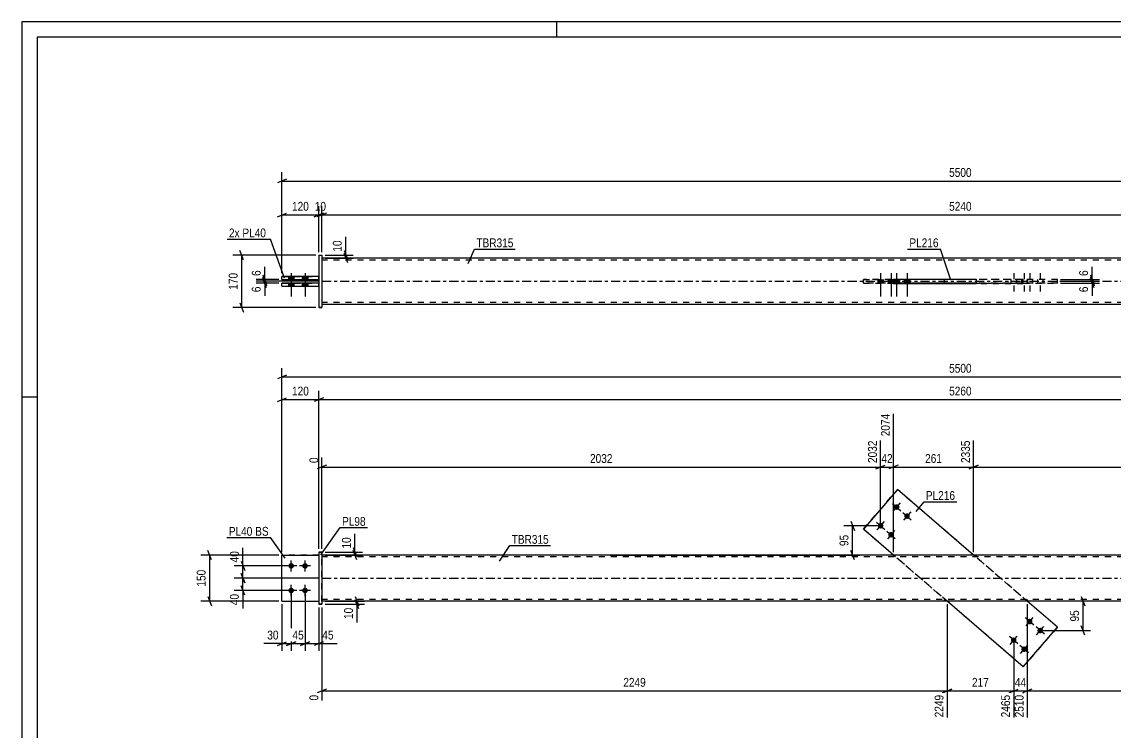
# Model space of a CAD drawing. Header units: millimetres. Extents: x 0 to 594, y 0 to 420.
# Drawn here: x 0 to 355.6, y 189.1 to 420 of the extents above; entities that cross this region are included whole.
import ezdxf

# ---------------------------------------------------------------- set-up
doc = ezdxf.new("R2010")
doc.units = ezdxf.units.MM
doc.linetypes.add('DXK_LINE_DOT2', pattern=[3.9198, 1.9599, -1.9599])
doc.linetypes.add('DXK_LINE_DOT3', pattern=[5.9187, 2.979, -0.9799, 0.9799, -0.9799])
doc.styles.add('Arial Narrow', font='ARIALN.TTF', dxfattribs={"height": 0.2})

# ---------------------------------------------------------------- blocks, each defined once
blk = doc.blocks.new('Unknown-580610116-1130')
at = {"color": 5, "linetype": 'Continuous'}
for p, q in [((594, 420), (0, 420)), ((0, 420), (0, 0)), ((174, 415), (174, 420)), ((589, 415), (5, 415)), ((5, 415), (5, 5)), ((5, 298), (0, 298))]:
    blk.add_line(p, q, dxfattribs=at)
blk = doc.blocks.new('Part-580610116-1679 - 1673')
at = {"color": 7, "linetype": 'DXK_LINE_DOT2'}
for p, q in [((84.6, 231.61), (84.6, 246.61)), ((84.6, 246.61), (96.6, 246.61)), ((96.6, 246.61), (84.6, 246.61)), ((96.6, 246.61), (96.6, 231.61)), ((84.6, 231.61), (84.6, 231.61)), ((84.6, 231.61), (96.6, 231.61)), ((84.6, 231.61), (96.6, 231.61)), ((96.6, 231.61), (96.6, 231.61))]:
    blk.add_line(p, q, dxfattribs=at)
blk = doc.blocks.new('Part-580610116-1700 - 1673')
at = {"color": 2, "linetype": 'Continuous'}
for p, q in [((185.6, 246.61), (97.6, 246.61)), ((424.8, 246.61), (185.7, 246.61)), ((185.6, 231.61), (97.6, 231.61)), ((424.8, 231.61), (185.7, 231.61))]:
    blk.add_line(p, q, dxfattribs=at)
at = {"color": 7, "linetype": 'DXK_LINE_DOT2'}
for p, q in [((97.6, 231.61), (97.6, 246.61)), ((185.6, 246.01), (97.6, 246.01)), ((424.8, 246.01), (185.7, 246.01)), ((283.39, 246.61), (283.39, 246.01)), ((310.36, 246.61), (310.36, 246.01)), ((185.6, 232.21), (97.6, 232.21)), ((424.8, 232.21), (185.7, 232.21)), ((300.14, 231.61), (300.14, 232.21)), ((327.11, 231.61), (327.11, 232.21))]:
    blk.add_line(p, q, dxfattribs=at)
at = {"color": 7, "linetype": 'DXK_LINE_DOT3'}
for p, q in [((97.6, 239.11), (185.6, 239.11)), ((185.7, 239.11), (424.8, 239.11))]:
    blk.add_line(p, q, dxfattribs=at)
blk = doc.blocks.new('Part-580610116-1684 - 1673')
at = {"color": 2, "linetype": 'Continuous'}
for p, q in [((84.6, 231.61), (84.6, 246.61)), ((84.6, 246.61), (96.6, 246.61)), ((84.6, 231.61), (84.6, 231.61)), ((84.6, 231.61), (96.6, 231.61))]:
    blk.add_line(p, q, dxfattribs=at)
at = {"color": 7, "linetype": 'DXK_LINE_DOT2'}
for p, q in [((96.6, 246.61), (84.6, 246.61)), ((96.6, 246.61), (96.6, 231.61)), ((84.6, 231.61), (84.6, 231.61)), ((84.6, 231.61), (96.6, 231.61)), ((96.6, 231.61), (96.6, 231.61))]:
    blk.add_line(p, q, dxfattribs=at)
blk = doc.blocks.new('Bolt-580610116-1706 - 1673')
at = {"linetype": 'Continuous'}
for points in [[(285.09, 262.91), (285.22, 262.77), (285.32, 262.61), (285.38, 262.43), (285.4, 262.24), (285.39, 262.06), (285.33, 261.88), (285.24, 261.71), (285.12, 261.57), (284.97, 261.46), (284.8, 261.37), (284.62, 261.33), (284.43, 261.33), (284.24, 261.36), (284.07, 261.43), (283.92, 261.54), (283.79, 261.68), (283.69, 261.84), (283.63, 262.02), (283.6, 262.2), (283.62, 262.39), (283.67, 262.57), (283.76, 262.74), (283.88, 262.88), (284.03, 262.99), (284.2, 263.07), (284.39, 263.12), (284.58, 263.12), (284.76, 263.09), (284.93, 263.01)], [(288.5, 259.97), (288.63, 259.84), (288.73, 259.68), (288.79, 259.5), (288.81, 259.31), (288.8, 259.12), (288.75, 258.94), (288.65, 258.78), (288.53, 258.64), (288.38, 258.52), (288.21, 258.44), (288.03, 258.4), (287.84, 258.39), (287.66, 258.43), (287.48, 258.5), (287.33, 258.61), (287.2, 258.75), (287.1, 258.91), (287.04, 259.08), (287.02, 259.27), (287.03, 259.46), (287.08, 259.64), (287.17, 259.8), (287.3, 259.95), (287.45, 260.06), (287.62, 260.14), (287.8, 260.18), (287.99, 260.19), (288.17, 260.15), (288.35, 260.08)], [(279.87, 256.84), (280, 256.7), (280.1, 256.54), (280.16, 256.36), (280.19, 256.18), (280.17, 255.99), (280.12, 255.81), (280.03, 255.65), (279.9, 255.5), (279.76, 255.39), (279.59, 255.31), (279.4, 255.26), (279.21, 255.26), (279.03, 255.3), (278.86, 255.37), (278.7, 255.47), (278.57, 255.61), (278.47, 255.77), (278.41, 255.95), (278.39, 256.14), (278.4, 256.32), (278.46, 256.5), (278.55, 256.67), (278.67, 256.81), (278.82, 256.93), (278.99, 257.01), (279.17, 257.05), (279.36, 257.05), (279.55, 257.02), (279.72, 256.95)], [(283.29, 253.91), (283.42, 253.77), (283.51, 253.61), (283.58, 253.43), (283.6, 253.24), (283.58, 253.06), (283.53, 252.88), (283.44, 252.71), (283.32, 252.57), (283.17, 252.46), (283, 252.37), (282.81, 252.33), (282.63, 252.33), (282.44, 252.36), (282.27, 252.43), (282.11, 252.54), (281.98, 252.68), (281.89, 252.84), (281.82, 253.02), (281.8, 253.2), (281.82, 253.39), (281.87, 253.57), (281.96, 253.74), (282.08, 253.88), (282.23, 253.99), (282.4, 254.07), (282.59, 254.12), (282.77, 254.12), (282.96, 254.09), (283.13, 254.01)]]:
    blk.add_hatch(color=1, dxfattribs=at).paths.add_polyline_path(points)
at = {"color": 1, "linetype": 'Continuous'}
for p, q in [((283.14, 263.4), (285.87, 261.05)), ((285.68, 263.59), (283.33, 260.86)), ((286.55, 260.46), (289.28, 258.12)), ((289.09, 260.66), (286.74, 257.93)), ((277.92, 257.33), (280.65, 254.98)), ((280.46, 257.52), (278.11, 254.79)), ((281.33, 254.4), (284.06, 252.05)), ((283.87, 254.59), (281.53, 251.86))]:
    blk.add_line(p, q, dxfattribs=at)
blk = doc.blocks.new('Bolt-580610116-1707 - 1673')
at = {"linetype": 'Continuous'}
for points in [[(327.21, 224.32), (327.09, 224.46), (326.99, 224.62), (326.93, 224.8), (326.9, 224.98), (326.92, 225.17), (326.97, 225.35), (327.06, 225.52), (327.18, 225.66), (327.33, 225.77), (327.5, 225.85), (327.69, 225.9), (327.87, 225.9), (328.06, 225.87), (328.23, 225.79), (328.39, 225.69), (328.52, 225.55), (328.61, 225.39), (328.68, 225.21), (328.7, 225.02), (328.69, 224.84), (328.63, 224.66), (328.54, 224.49), (328.42, 224.35), (328.27, 224.24), (328.1, 224.15), (327.92, 224.11), (327.73, 224.11), (327.54, 224.14), (327.37, 224.21)], [(330.63, 221.39), (330.5, 221.52), (330.4, 221.69), (330.34, 221.86), (330.31, 222.05), (330.33, 222.24), (330.38, 222.42), (330.47, 222.58), (330.6, 222.73), (330.75, 222.84), (330.92, 222.92), (331.1, 222.96), (331.29, 222.97), (331.47, 222.93), (331.65, 222.86), (331.8, 222.75), (331.93, 222.62), (332.03, 222.46), (332.09, 222.28), (332.11, 222.09), (332.1, 221.9), (332.04, 221.72), (331.95, 221.56), (331.83, 221.42), (331.68, 221.3), (331.51, 221.22), (331.33, 221.18), (331.14, 221.17), (330.96, 221.21), (330.78, 221.28)], [(322, 218.25), (321.87, 218.39), (321.77, 218.55), (321.71, 218.73), (321.69, 218.92), (321.7, 219.1), (321.76, 219.28), (321.85, 219.45), (321.97, 219.59), (322.12, 219.71), (322.29, 219.79), (322.47, 219.83), (322.66, 219.83), (322.84, 219.8), (323.02, 219.73), (323.17, 219.62), (323.3, 219.48), (323.4, 219.32), (323.46, 219.14), (323.49, 218.96), (323.47, 218.77), (323.42, 218.59), (323.33, 218.43), (323.2, 218.28), (323.05, 218.17), (322.88, 218.09), (322.7, 218.04), (322.51, 218.04), (322.33, 218.08), (322.15, 218.15)], [(325.41, 215.32), (325.28, 215.46), (325.19, 215.62), (325.12, 215.8), (325.1, 215.98), (325.11, 216.17), (325.17, 216.35), (325.26, 216.52), (325.38, 216.66), (325.53, 216.77), (325.7, 216.85), (325.88, 216.9), (326.07, 216.9), (326.26, 216.87), (326.43, 216.79), (326.59, 216.69), (326.71, 216.55), (326.81, 216.39), (326.87, 216.21), (326.9, 216.02), (326.88, 215.84), (326.83, 215.66), (326.74, 215.49), (326.62, 215.35), (326.47, 215.24), (326.3, 215.15), (326.11, 215.11), (325.93, 215.11), (325.74, 215.14), (325.57, 215.21)]]:
    blk.add_hatch(color=1, dxfattribs=at).paths.add_polyline_path(points)
at = {"color": 1, "linetype": 'Continuous'}
for p, q in [((329.17, 223.83), (326.44, 226.18)), ((326.63, 223.64), (328.97, 226.37)), ((332.58, 220.9), (329.85, 223.24)), ((330.04, 220.71), (332.39, 223.44)), ((323.95, 217.76), (321.22, 220.11)), ((321.41, 217.57), (323.76, 220.3)), ((327.36, 214.83), (324.63, 217.18)), ((324.83, 214.64), (327.17, 217.37))]:
    blk.add_line(p, q, dxfattribs=at)
blk = doc.blocks.new('Bolt-580610116-1709 - 1673')
at = {"linetype": 'Continuous'}
for points in [[(87.6, 242.21), (87.41, 242.23), (87.23, 242.29), (87.07, 242.39), (86.93, 242.51), (86.82, 242.66), (86.74, 242.84), (86.7, 243.02), (86.7, 243.21), (86.74, 243.39), (86.82, 243.56), (86.93, 243.72), (87.07, 243.84), (87.23, 243.94), (87.41, 243.99), (87.6, 244.01), (87.79, 243.99), (87.97, 243.94), (88.13, 243.84), (88.27, 243.72), (88.38, 243.56), (88.46, 243.39), (88.49, 243.21), (88.49, 243.02), (88.46, 242.84), (88.38, 242.66), (88.27, 242.51), (88.13, 242.39), (87.97, 242.29), (87.79, 242.23)], [(92.1, 242.21), (91.91, 242.23), (91.73, 242.29), (91.57, 242.39), (91.43, 242.51), (91.32, 242.66), (91.24, 242.84), (91.2, 243.02), (91.2, 243.21), (91.24, 243.39), (91.32, 243.56), (91.43, 243.72), (91.57, 243.84), (91.73, 243.94), (91.91, 243.99), (92.1, 244.01), (92.29, 243.99), (92.47, 243.94), (92.63, 243.84), (92.77, 243.72), (92.88, 243.56), (92.96, 243.39), (92.99, 243.21), (92.99, 243.02), (92.96, 242.84), (92.88, 242.66), (92.77, 242.51), (92.63, 242.39), (92.47, 242.29), (92.29, 242.23)], [(87.6, 234.21), (87.41, 234.23), (87.23, 234.29), (87.07, 234.39), (86.93, 234.51), (86.82, 234.66), (86.74, 234.84), (86.7, 235.02), (86.7, 235.21), (86.74, 235.39), (86.82, 235.56), (86.93, 235.72), (87.07, 235.84), (87.23, 235.94), (87.41, 235.99), (87.6, 236.01), (87.79, 235.99), (87.97, 235.94), (88.13, 235.84), (88.27, 235.72), (88.38, 235.56), (88.46, 235.39), (88.49, 235.21), (88.49, 235.02), (88.46, 234.84), (88.38, 234.66), (88.27, 234.51), (88.13, 234.39), (87.97, 234.29), (87.79, 234.23)], [(92.1, 234.21), (91.91, 234.23), (91.73, 234.29), (91.57, 234.39), (91.43, 234.51), (91.32, 234.66), (91.24, 234.84), (91.2, 235.02), (91.2, 235.21), (91.24, 235.39), (91.32, 235.56), (91.43, 235.72), (91.57, 235.84), (91.73, 235.94), (91.91, 235.99), (92.1, 236.01), (92.29, 235.99), (92.47, 235.94), (92.63, 235.84), (92.77, 235.72), (92.88, 235.56), (92.96, 235.39), (92.99, 235.21), (92.99, 235.02), (92.96, 234.84), (92.88, 234.66), (92.77, 234.51), (92.63, 234.39), (92.47, 234.29), (92.29, 234.23)]]:
    blk.add_hatch(color=1, dxfattribs=at).paths.add_polyline_path(points)
at = {"color": 1, "linetype": 'Continuous'}
for p, q in [((89.4, 243.11), (85.8, 243.11)), ((87.6, 241.31), (87.6, 244.91)), ((93.9, 243.11), (90.3, 243.11)), ((92.1, 241.31), (92.1, 244.91)), ((89.4, 235.11), (85.8, 235.11)), ((87.6, 233.31), (87.6, 236.91)), ((93.9, 235.11), (90.3, 235.11)), ((92.1, 233.31), (92.1, 236.91))]:
    blk.add_line(p, q, dxfattribs=at)
blk = doc.blocks.new('Part-580610116-1715 - 1673')
at = {"color": 2, "linetype": 'Continuous'}
for p, q in [((284.78, 267.92), (273.7, 255.03)), ((284.78, 267.92), (284.78, 267.92)), ((309.56, 246.61), (284.78, 267.92)), ((283.49, 246.61), (273.7, 255.03)), ((273.7, 255.03), (273.7, 255.03)), ((325.72, 210.31), (300.94, 231.61)), ((336.8, 223.2), (327.01, 231.61)), ((325.72, 210.31), (336.8, 223.2)), ((336.8, 223.2), (336.8, 223.2)), ((325.72, 210.31), (325.72, 210.31))]:
    blk.add_line(p, q, dxfattribs=at)
at = {"color": 7, "linetype": 'DXK_LINE_DOT2'}
for p, q in [((273.7, 255.03), (284.78, 267.92)), ((336.8, 223.2), (284.78, 267.92)), ((325.72, 210.31), (273.7, 255.03)), ((300.94, 231.61), (283.49, 246.61)), ((327.01, 231.61), (309.56, 246.61)), ((336.8, 223.2), (325.72, 210.31))]:
    blk.add_line(p, q, dxfattribs=at)
blk = doc.blocks.new('Part-580610116-1720 - 1673')
at = {"color": 2, "linetype": 'Continuous'}
for p, q in [((97.6, 247.61), (96.6, 247.61)), ((96.6, 247.61), (96.6, 230.61)), ((97.6, 247.61), (97.6, 247.61)), ((97.6, 247.61), (97.6, 230.61)), ((96.6, 230.61), (97.6, 230.61))]:
    blk.add_line(p, q, dxfattribs=at)
at = {"color": 7, "linetype": 'DXK_LINE_DOT2'}
for p, q in [((96.6, 247.61), (97.6, 247.61)), ((97.6, 230.61), (96.6, 230.61))]:
    blk.add_line(p, q, dxfattribs=at)
blk = doc.blocks.new('Part-580610116-1418 - 1367')
at = {"color": 2, "linetype": 'Continuous'}
for p, q in [((84.6, 334.05), (84.6, 335.05)), ((96.6, 335.05), (84.6, 335.05)), ((84.6, 334.05), (84.6, 334.05)), ((84.6, 334.05), (96.6, 334.05))]:
    blk.add_line(p, q, dxfattribs=at)
at = {"color": 7, "linetype": 'DXK_LINE_DOT2'}
for p, q in [((84.6, 335.05), (96.6, 335.05)), ((96.6, 334.05), (96.6, 335.05)), ((84.6, 334.05), (96.6, 334.05))]:
    blk.add_line(p, q, dxfattribs=at)
blk = doc.blocks.new('Bolt-580610116-1370 - 1367')
at = {"linetype": 'Continuous'}
for points in [[(86.7, 336.25), (88.5, 336.25), (88.5, 337.25), (86.7, 337.25)], [(86.7, 336.25), (88.5, 336.25), (88.5, 337.25), (86.7, 337.25)], [(86.7, 334.05), (88.5, 334.05), (88.5, 335.05), (86.7, 335.05)], [(86.7, 334.05), (88.5, 334.05), (88.5, 335.05), (86.7, 335.05)], [(91.2, 336.25), (93, 336.25), (93, 337.25), (91.2, 337.25)], [(91.2, 336.25), (93, 336.25), (93, 337.25), (91.2, 337.25)], [(91.2, 334.05), (93, 334.05), (93, 335.05), (91.2, 335.05)], [(91.2, 334.05), (93, 334.05), (93, 335.05), (91.2, 335.05)]]:
    blk.add_hatch(color=1, dxfattribs=at).paths.add_polyline_path(points)
at = {"color": 1, "linetype": 'Continuous'}
for p, q in [((87.6, 338.25), (87.6, 330.75)), ((87.6, 338.25), (87.6, 330.75)), ((92.1, 338.25), (92.1, 330.75)), ((92.1, 338.25), (92.1, 330.75)), ((86.7, 337.25), (86.7, 336.25)), ((86.7, 337.25), (86.7, 336.25)), ((86.7, 335.05), (86.7, 334.05)), ((86.7, 335.05), (86.7, 334.05)), ((88.5, 337.25), (88.5, 336.25)), ((88.5, 337.25), (88.5, 336.25)), ((88.5, 335.05), (88.5, 334.05)), ((88.5, 335.05), (88.5, 334.05)), ((91.2, 337.25), (91.2, 336.25)), ((91.2, 337.25), (91.2, 336.25)), ((91.2, 335.05), (91.2, 334.05)), ((91.2, 335.05), (91.2, 334.05)), ((93, 337.25), (93, 336.25)), ((93, 337.25), (93, 336.25)), ((93, 335.05), (93, 334.05)), ((93, 335.05), (93, 334.05))]:
    blk.add_line(p, q, dxfattribs=at)
blk = doc.blocks.new('Bolt-580610116-1435 - 1367')
at = {"color": 1, "linetype": 'DXK_LINE_DOT2'}
for p, q in [((322.59, 338.25), (322.59, 330.75)), ((326, 338.25), (326, 330.75)), ((327.8, 338.25), (327.8, 330.75)), ((331.21, 338.25), (331.21, 330.75)), ((321.69, 336.25), (321.69, 335.05)), ((323.49, 336.25), (323.49, 335.05)), ((325.1, 336.25), (325.1, 335.05)), ((326.9, 336.25), (326.9, 335.05)), ((326.9, 336.25), (326.9, 335.05)), ((328.7, 336.25), (328.7, 335.05)), ((330.31, 336.25), (330.31, 335.05)), ((332.11, 336.25), (332.11, 335.05))]:
    blk.add_line(p, q, dxfattribs=at)
blk = doc.blocks.new('Part-580610116-1456 - 1367')
at = {"color": 2, "linetype": 'Continuous'}
for p, q in [((185.6, 343.15), (97.6, 343.15)), ((424.8, 343.15), (185.7, 343.15)), ((283.39, 336.25), (283.39, 336.35)), ((283.39, 336.35), (283.39, 336.35)), ((283.39, 336.35), (310.36, 336.35)), ((283.39, 335.05), (283.39, 334.95)), ((283.39, 334.95), (310.36, 334.95)), ((300.14, 336.35), (300.14, 336.25)), ((300.14, 334.95), (300.14, 335.05)), ((310.36, 336.35), (310.36, 334.95)), ((185.6, 328.15), (97.6, 328.15)), ((424.8, 328.15), (185.7, 328.15))]:
    blk.add_line(p, q, dxfattribs=at)
at = {"color": 7, "linetype": 'DXK_LINE_DOT2'}
for p, q in [((97.6, 343.15), (97.6, 328.15)), ((185.6, 342.55), (97.6, 342.55)), ((424.8, 342.55), (185.7, 342.55)), ((283.39, 335.05), (283.39, 336.35)), ((283.39, 336.35), (310.36, 336.35)), ((283.39, 334.95), (310.36, 334.95)), ((300.14, 336.35), (327.11, 336.35)), ((300.14, 336.35), (300.14, 336.35)), ((300.14, 336.35), (327.11, 336.35)), ((300.14, 336.25), (300.14, 336.35)), ((300.14, 335.05), (300.14, 336.25)), ((300.14, 334.95), (300.14, 334.95)), ((300.14, 334.95), (300.14, 334.95)), ((327.11, 334.95), (300.14, 334.95)), ((300.14, 334.95), (327.11, 334.95)), ((327.11, 336.35), (327.11, 334.95)), ((185.6, 328.75), (97.6, 328.75)), ((424.8, 328.75), (185.7, 328.75))]:
    blk.add_line(p, q, dxfattribs=at)
at = {"color": 7, "linetype": 'DXK_LINE_DOT3'}
for p, q in [((97.6, 335.65), (185.6, 335.65)), ((185.7, 335.65), (424.8, 335.65))]:
    blk.add_line(p, q, dxfattribs=at)
blk = doc.blocks.new('Part-580610116-1413 - 1367')
at = {"color": 2, "linetype": 'Continuous'}
for p, q in [((84.6, 336.25), (84.6, 337.25)), ((96.6, 337.25), (84.6, 337.25)), ((84.6, 336.25), (84.6, 336.25)), ((84.6, 336.25), (96.6, 336.25))]:
    blk.add_line(p, q, dxfattribs=at)
at = {"color": 7, "linetype": 'DXK_LINE_DOT2'}
for p, q in [((84.6, 337.25), (96.6, 337.25)), ((84.6, 336.25), (96.6, 336.25)), ((96.6, 336.25), (96.6, 337.25))]:
    blk.add_line(p, q, dxfattribs=at)
blk = doc.blocks.new('Part-580610116-1397 - 1367')
at = {"color": 2, "linetype": 'Continuous'}
for p, q in [((273.7, 335.05), (273.7, 336.25)), ((284.78, 335.05), (284.78, 336.25)), ((310.36, 336.25), (284.78, 336.25)), ((310.36, 335.05), (284.78, 335.05))]:
    blk.add_line(p, q, dxfattribs=at)
at = {"color": 7, "linetype": 'DXK_LINE_DOT2'}
for p, q in [((325.72, 336.25), (273.7, 336.25)), ((273.7, 336.25), (284.78, 336.25)), ((273.7, 335.05), (325.72, 335.05)), ((284.78, 335.05), (273.7, 335.05)), ((336.8, 336.25), (310.36, 336.25)), ((336.8, 335.05), (310.36, 335.05)), ((325.72, 335.05), (325.72, 336.25)), ((336.8, 336.25), (325.72, 336.25)), ((325.72, 335.05), (336.8, 335.05)), ((336.8, 335.05), (336.8, 336.25))]:
    blk.add_line(p, q, dxfattribs=at)
blk = doc.blocks.new('Part-580610116-1398 - 1367')
at = {"color": 2, "linetype": 'Continuous'}
for p, q in [((96.6, 344.15), (97.6, 344.15)), ((96.6, 344.15), (96.6, 327.15)), ((97.6, 344.15), (97.6, 344.15)), ((97.6, 344.15), (97.6, 327.15)), ((97.6, 327.15), (96.6, 327.15)), ((96.6, 327.15), (96.6, 327.15))]:
    blk.add_line(p, q, dxfattribs=at)
at = {"color": 7, "linetype": 'DXK_LINE_DOT2'}
for p, q in [((96.6, 344.15), (97.6, 344.15)), ((96.6, 327.15), (97.6, 327.15)), ((96.6, 327.15), (96.6, 327.15))]:
    blk.add_line(p, q, dxfattribs=at)
blk = doc.blocks.new('Bolt-580610116-1436 - 1367')
at = {"linetype": 'Continuous'}
for points in [[(280.19, 336.25), (278.39, 336.25), (278.39, 335.05), (280.19, 335.05)], [(283.6, 336.25), (281.8, 336.25), (281.8, 335.05), (283.6, 335.05)], [(285.4, 336.25), (283.6, 336.25), (283.6, 335.05), (285.4, 335.05)], [(288.81, 336.25), (287.01, 336.25), (287.01, 335.05), (288.81, 335.05)]]:
    blk.add_hatch(color=1, dxfattribs=at).paths.add_polyline_path(points)
at = {"color": 1, "linetype": 'Continuous'}
for p, q in [((279.29, 338.25), (279.29, 330.75)), ((282.7, 338.25), (282.7, 330.75)), ((284.5, 338.25), (284.5, 330.75)), ((287.91, 338.25), (287.91, 330.75)), ((278.39, 336.25), (278.39, 335.05)), ((280.19, 336.25), (280.19, 335.05)), ((281.8, 336.25), (281.8, 335.05)), ((283.6, 336.25), (283.6, 335.05)), ((283.6, 336.25), (283.6, 335.05)), ((285.4, 336.25), (285.4, 335.05)), ((287.01, 336.25), (287.01, 335.05)), ((288.81, 336.25), (288.81, 335.05))]:
    blk.add_line(p, q, dxfattribs=at)
blk = doc.blocks.new('StraightDimension-580610116-1850 - 1673')
at = {"color": 7, "linetype": 'Continuous'}
for p, q in [((327.01, 230.61), (327.01, 193.85)), ((322.59, 217.94), (322.59, 193.85)), ((321.09, 201.86), (324.09, 203.06)), ((328.51, 203.06), (325.51, 201.86)), ((322.59, 202.46), (327.01, 202.46))]:
    blk.add_line(p, q, dxfattribs=at)
at = {"color": 0}
blk.add_wipeout([(327.23, 203.21), (327.23, 207.41), (322.37, 207.41), (322.37, 203.21)], dxfattribs=at)
at = {"color": 3, "style": 'Arial Narrow'}
blk.add_text('44', height=2.863, dxfattribs=at).set_placement((322.97, 203.81))
at = {"color": 0, "linetype": 'Continuous'}
blk.add_wipeout([(326.41, 201.76), (322.21, 201.76), (322.21, 193.25), (326.41, 193.25)], dxfattribs=at)
at = {"color": 3, "linetype": 'Continuous', "style": 'Arial Narrow'}
blk.add_text('2510', height=2.863, rotation=90.0002, dxfattribs=at).set_placement((325.81, 193.85))
blk = doc.blocks.new('StraightDimension-580610116-1792 - 1673')
at = {"color": 7, "linetype": 'Continuous'}
for p, q in [((283.49, 247.61), (283.49, 292.56)), ((279.29, 257.16), (279.29, 283.86)), ((277.79, 274.65), (280.79, 275.85)), ((279.29, 275.25), (283.49, 275.25)), ((284.99, 275.85), (281.99, 274.65))]:
    blk.add_line(p, q, dxfattribs=at)
at = {"color": 0, "linetype": 'Continuous'}
blk.add_wipeout([(282.89, 293.16), (278.69, 293.16), (278.69, 284.65), (282.89, 284.65)], dxfattribs=at)
at = {"color": 0}
blk.add_wipeout([(283.81, 276), (283.81, 280.2), (278.96, 280.2), (278.96, 276)], dxfattribs=at)
at = {"color": 3, "linetype": 'Continuous', "style": 'Arial Narrow'}
blk.add_text('2074', height=2.863, rotation=90.0002, dxfattribs=at).set_placement((282.29, 285.25))
at = {"color": 3, "style": 'Arial Narrow'}
blk.add_text('42', height=2.863, dxfattribs=at).set_placement((279.56, 276.6))
blk = doc.blocks.new('StraightDimension-580610116-1891 - 1673')
at = {"color": 7, "linetype": 'Continuous'}
for p, q in [((98.6, 231.61), (111.4, 231.61)), ((108.4, 233.11), (109.6, 230.11)), ((109.6, 229.11), (108.4, 232.11)), ((109, 230.61), (109, 231.61)), ((98.6, 230.61), (111.4, 230.61))]:
    blk.add_line(p, q, dxfattribs=at)
at = {"color": 0}
blk.add_wipeout([(108.25, 230.09), (104.05, 230.09), (104.05, 225.23), (108.25, 225.23)], dxfattribs=at)
at = {"color": 7, "linetype": 'Continuous'}
blk.add_line((109, 230.61), (109, 224.71), dxfattribs=at)
blk.add_line((109, 230.61), (109, 224.71), dxfattribs=at)
at = {"color": 3, "style": 'Arial Narrow'}
blk.add_text('10', height=2.863, rotation=90.0002, dxfattribs=at).set_placement((107.65, 225.83))
blk = doc.blocks.new('StraightDimension-580610116-1827 - 1673')
at = {"color": 7, "linetype": 'Continuous'}
for p, q in [((87.6, 234.11), (87.6, 215.44)), ((84.6, 230.61), (84.6, 215.44)), ((83.1, 217.24), (86.1, 218.44)), ((84.6, 217.84), (87.6, 217.84)), ((89.1, 218.44), (86.1, 217.24))]:
    blk.add_line(p, q, dxfattribs=at)
at = {"color": 0}
blk.add_wipeout([(84.07, 218.59), (84.07, 222.79), (79.22, 222.79), (79.22, 218.59)], dxfattribs=at)
at = {"color": 7, "linetype": 'Continuous'}
blk.add_line((84.6, 217.84), (78.69, 217.84), dxfattribs=at)
blk.add_line((84.6, 217.84), (78.69, 217.84), dxfattribs=at)
at = {"color": 3, "style": 'Arial Narrow'}
blk.add_text('30', height=2.863, dxfattribs=at).set_placement((79.82, 219.19))
blk = doc.blocks.new('StraightDimension-580610116-1806 - 1673')
at = {"color": 7, "linetype": 'Continuous'}
for p, q in [((279.29, 257.16), (279.29, 283.86)), ((97.6, 248.61), (97.6, 278.38)), ((99.1, 275.85), (96.1, 274.65)), ((97.6, 275.25), (279.29, 275.25)), ((277.79, 274.65), (280.79, 275.85))]:
    blk.add_line(p, q, dxfattribs=at)
at = {"color": 0, "linetype": 'Continuous'}
for points in [[(278.69, 284.46), (274.49, 284.46), (274.49, 275.95), (278.69, 275.95)], [(97, 278.98), (92.8, 278.98), (92.8, 275.95), (97, 275.95)]]:
    blk.add_wipeout(points, dxfattribs=at)
at = {"color": 0}
blk.add_wipeout([(192.7, 276), (192.7, 280.2), (184.19, 280.2), (184.19, 276)], dxfattribs=at)
at = {"color": 3, "linetype": 'Continuous', "style": 'Arial Narrow'}
for s, height, p in [('2032', 2.863, (278.09, 276.55)), ('0', 2.86, (96.4, 276.55))]:
    blk.add_text(s, height=height, rotation=90.0002, dxfattribs=at).set_placement(p)
at = {"color": 3, "style": 'Arial Narrow'}
blk.add_text('2032', height=2.863, dxfattribs=at).set_placement((184.79, 276.6))
blk = doc.blocks.new('StraightDimension-580610116-1760 - 1673')
at = {"color": 7, "linetype": 'Continuous'}
for p, q in [((309.56, 247.61), (309.56, 283.86)), ((512.9, 248.61), (512.9, 283.86)), ((311.06, 275.85), (308.06, 274.65)), ((309.56, 275.25), (512.9, 275.25)), ((511.4, 274.65), (514.4, 275.85))]:
    blk.add_line(p, q, dxfattribs=at)
at = {"color": 0, "linetype": 'Continuous'}
blk.add_wipeout([(512.3, 284.46), (508.1, 284.46), (508.1, 275.95), (512.3, 275.95)], dxfattribs=at)
at = {"color": 0}
blk.add_wipeout([(415.49, 276), (415.49, 280.2), (406.98, 280.2), (406.98, 276)], dxfattribs=at)
at = {"color": 3, "linetype": 'Continuous', "style": 'Arial Narrow'}
blk.add_text('5240', height=2.863, rotation=90.0002, dxfattribs=at).set_placement((511.7, 276.55))
at = {"color": 3, "style": 'Arial Narrow'}
blk.add_text('2905', height=2.863, dxfattribs=at).set_placement((407.58, 276.6))
blk = doc.blocks.new('StraightDimension-580610116-2057 - 1673')
at = {"color": 7, "linetype": 'Continuous'}
for p, q in [((84.6, 247.61), (84.6, 300.03)), ((96.6, 248.61), (96.6, 300.03)), ((83.1, 296.58), (86.1, 297.78)), ((84.6, 297.18), (96.6, 297.18)), ((98.1, 297.78), (95.1, 296.58))]:
    blk.add_line(p, q, dxfattribs=at)
at = {"color": 0}
blk.add_wipeout([(93.94, 297.93), (93.94, 302.13), (87.26, 302.13), (87.26, 297.93)], dxfattribs=at)
at = {"color": 3, "style": 'Arial Narrow'}
blk.add_text('120', height=2.863, dxfattribs=at).set_placement((87.86, 298.53))
blk = doc.blocks.new('StraightDimension-580610116-1900 - 1673')
at = {"color": 7, "linetype": 'Continuous'}
for p, q in [((107.75, 249.11), (108.95, 246.11)), ((98.6, 247.61), (110.75, 247.61)), ((98.6, 246.61), (110.75, 246.61)), ((108.95, 245.11), (107.75, 248.11)), ((108.35, 246.61), (108.35, 247.61))]:
    blk.add_line(p, q, dxfattribs=at)
at = {"color": 0}
blk.add_wipeout([(107.6, 253), (103.4, 253), (103.4, 248.14), (107.6, 248.14)], dxfattribs=at)
at = {"color": 7, "linetype": 'Continuous'}
blk.add_line((108.35, 247.61), (108.35, 253.52), dxfattribs=at)
blk.add_line((108.35, 247.61), (108.35, 253.52), dxfattribs=at)
at = {"color": 3, "style": 'Arial Narrow'}
blk.add_text('10', height=2.863, rotation=90.0002, dxfattribs=at).set_placement((107, 248.74))
blk = doc.blocks.new('StraightDimension-580610116-2050 - 1673')
at = {"color": 7, "linetype": 'Continuous'}
for p, q in [((96.6, 248.61), (96.6, 300.03)), ((98.1, 297.78), (95.1, 296.58)), ((96.6, 297.18), (513.9, 297.18))]:
    blk.add_line(p, q, dxfattribs=at)
at = {"color": 0}
blk.add_wipeout([(309.51, 297.93), (309.51, 302.13), (300.99, 302.13), (300.99, 297.93)], dxfattribs=at)
at = {"color": 3, "style": 'Arial Narrow'}
blk.add_text('5260', height=2.863, dxfattribs=at).set_placement((301.59, 298.53))
blk = doc.blocks.new('StraightDimension-580610116-1772 - 1673')
at = {"color": 7, "linetype": 'Continuous'}
for p, q in [((283.49, 247.61), (283.49, 292.56)), ((309.56, 247.61), (309.56, 283.86)), ((284.99, 275.85), (281.99, 274.65)), ((283.49, 275.25), (309.56, 275.25)), ((308.06, 274.65), (311.06, 275.85))]:
    blk.add_line(p, q, dxfattribs=at)
at = {"color": 0, "linetype": 'Continuous'}
blk.add_wipeout([(308.96, 284.46), (304.76, 284.46), (304.76, 275.95), (308.96, 275.95)], dxfattribs=at)
at = {"color": 0}
blk.add_wipeout([(299.87, 276), (299.87, 280.2), (293.18, 280.2), (293.18, 276)], dxfattribs=at)
at = {"color": 3, "linetype": 'Continuous', "style": 'Arial Narrow'}
blk.add_text('2335', height=2.863, rotation=90.0002, dxfattribs=at).set_placement((308.36, 276.55))
at = {"color": 3, "style": 'Arial Narrow'}
blk.add_text('261', height=2.863, dxfattribs=at).set_placement((293.78, 276.6))
blk = doc.blocks.new('StraightDimension-580610116-1909 - 1673')
at = {"color": 7, "linetype": 'Continuous'}
for p, q in [((86.6, 243.11), (69.05, 243.11)), ((71.3, 244.61), (72.5, 241.61)), ((71.9, 239.11), (71.9, 243.11)), ((96.6, 239.11), (69.05, 239.11)), ((72.5, 237.61), (71.3, 240.61))]:
    blk.add_line(p, q, dxfattribs=at)
at = {"color": 0}
blk.add_wipeout([(71.15, 248.5), (66.95, 248.5), (66.95, 243.64), (71.15, 243.64)], dxfattribs=at)
at = {"color": 7, "linetype": 'Continuous'}
blk.add_line((71.9, 243.11), (71.9, 249.02), dxfattribs=at)
blk.add_line((71.9, 243.11), (71.9, 249.02), dxfattribs=at)
at = {"color": 3, "style": 'Arial Narrow'}
blk.add_text('40', height=2.863, rotation=90.0002, dxfattribs=at).set_placement((70.55, 244.24))
blk = doc.blocks.new('StraightDimension-580610116-1820 - 1673')
at = {"color": 7, "linetype": 'Continuous'}
for p, q in [((87.6, 234.11), (87.6, 215.44)), ((92.1, 234.11), (92.1, 215.44)), ((86.1, 217.24), (89.1, 218.44)), ((87.6, 217.84), (92.1, 217.84)), ((93.6, 218.44), (90.6, 217.24))]:
    blk.add_line(p, q, dxfattribs=at)
at = {"color": 0}
blk.add_wipeout([(92.28, 218.59), (92.28, 222.79), (87.42, 222.79), (87.42, 218.59)], dxfattribs=at)
at = {"color": 3, "style": 'Arial Narrow'}
blk.add_text('45', height=2.863, dxfattribs=at).set_placement((88.02, 219.19))
blk = doc.blocks.new('StraightDimension-580610116-1735 - 1673')
at = {"color": 7, "linetype": 'Continuous'}
for p, q in [((278.29, 256.16), (267.33, 256.16)), ((269.58, 257.66), (270.78, 254.66)), ((270.18, 246.61), (270.18, 256.16)), ((191.38, 246.61), (272.58, 246.61)), ((270.78, 245.11), (269.58, 248.11))]:
    blk.add_line(p, q, dxfattribs=at)
at = {"color": 0}
blk.add_wipeout([(269.42, 253.81), (265.22, 253.81), (265.22, 248.96), (269.42, 248.96)], dxfattribs=at)
at = {"color": 3, "style": 'Arial Narrow'}
blk.add_text('95', height=2.863, rotation=90.0002, dxfattribs=at).set_placement((268.83, 249.56))
blk = doc.blocks.new('StraightDimension-580610116-1746 - 1673')
at = {"color": 7, "linetype": 'Continuous'}
for p, q in [((84.6, 247.61), (84.6, 307.42)), ((86.1, 305.17), (83.1, 303.97)), ((84.6, 304.57), (525.9, 304.57))]:
    blk.add_line(p, q, dxfattribs=at)
at = {"color": 0}
blk.add_wipeout([(309.51, 305.32), (309.51, 309.52), (300.99, 309.52), (300.99, 305.32)], dxfattribs=at)
at = {"color": 3, "style": 'Arial Narrow'}
blk.add_text('5500', height=2.863, dxfattribs=at).set_placement((301.59, 305.92))
blk = doc.blocks.new('StraightDimension-580610116-1813 - 1673')
at = {"color": 7, "linetype": 'Continuous'}
for p, q in [((92.1, 234.11), (92.1, 215.44)), ((96.6, 229.61), (96.6, 215.44)), ((90.6, 217.24), (93.6, 218.44)), ((92.1, 217.84), (96.6, 217.84)), ((98.1, 218.44), (95.1, 217.24))]:
    blk.add_line(p, q, dxfattribs=at)
at = {"color": 0}
blk.add_wipeout([(101.98, 218.59), (101.98, 222.79), (97.12, 222.79), (97.12, 218.59)], dxfattribs=at)
at = {"color": 7, "linetype": 'Continuous'}
blk.add_line((96.6, 217.84), (102.51, 217.84), dxfattribs=at)
blk.add_line((96.6, 217.84), (102.51, 217.84), dxfattribs=at)
at = {"color": 3, "style": 'Arial Narrow'}
blk.add_text('45', height=2.863, dxfattribs=at).set_placement((97.72, 219.19))
blk = doc.blocks.new('StraightDimension-580610116-1838 - 1673')
at = {"color": 7, "linetype": 'Continuous'}
for p, q in [((327.01, 230.61), (327.01, 193.85)), ((512.9, 229.61), (512.9, 193.85)), ((328.51, 203.06), (325.51, 201.86)), ((511.4, 201.86), (514.4, 203.06)), ((327.01, 202.46), (512.9, 202.46))]:
    blk.add_line(p, q, dxfattribs=at)
at = {"color": 0}
blk.add_wipeout([(424.21, 203.21), (424.21, 207.41), (415.7, 207.41), (415.7, 203.21)], dxfattribs=at)
at = {"color": 0, "linetype": 'Continuous'}
blk.add_wipeout([(512.3, 201.76), (508.1, 201.76), (508.1, 193.25), (512.3, 193.25)], dxfattribs=at)
at = {"color": 3, "style": 'Arial Narrow'}
blk.add_text('2730', height=2.863, dxfattribs=at).set_placement((416.3, 203.81))
at = {"color": 3, "linetype": 'Continuous', "style": 'Arial Narrow'}
blk.add_text('5240', height=2.863, rotation=90.0002, dxfattribs=at).set_placement((511.7, 193.85))
blk = doc.blocks.new('StraightDimension-580610116-1864 - 1673')
at = {"color": 7, "linetype": 'Continuous'}
for p, q in [((300.94, 230.61), (300.94, 193.85)), ((322.59, 217.94), (322.59, 193.85)), ((302.44, 203.06), (299.44, 201.86)), ((321.09, 201.86), (324.09, 203.06)), ((300.94, 202.46), (322.59, 202.46))]:
    blk.add_line(p, q, dxfattribs=at)
at = {"color": 0}
blk.add_wipeout([(315.1, 203.21), (315.1, 207.41), (308.42, 207.41), (308.42, 203.21)], dxfattribs=at)
at = {"color": 0, "linetype": 'Continuous'}
blk.add_wipeout([(321.99, 201.76), (317.79, 201.76), (317.79, 193.25), (321.99, 193.25)], dxfattribs=at)
at = {"color": 3, "style": 'Arial Narrow'}
blk.add_text('217', height=2.863, dxfattribs=at).set_placement((309.02, 203.81))
at = {"color": 3, "linetype": 'Continuous', "style": 'Arial Narrow'}
blk.add_text('2465', height=2.863, rotation=90.0002, dxfattribs=at).set_placement((321.39, 193.85))
blk = doc.blocks.new('StraightDimension-580610116-1878 - 1673')
at = {"color": 7, "linetype": 'Continuous'}
for p, q in [((97.6, 229.61), (97.6, 199.34)), ((300.94, 230.61), (300.94, 193.85)), ((99.1, 203.06), (96.1, 201.86)), ((299.44, 201.86), (302.44, 203.06)), ((97.6, 202.46), (300.94, 202.46))]:
    blk.add_line(p, q, dxfattribs=at)
at = {"color": 0}
blk.add_wipeout([(203.52, 203.21), (203.52, 207.41), (195.01, 207.41), (195.01, 203.21)], dxfattribs=at)
at = {"color": 0, "linetype": 'Continuous'}
for points in [[(97, 201.76), (92.8, 201.76), (92.8, 198.74), (97, 198.74)], [(300.34, 201.76), (296.14, 201.76), (296.14, 193.25), (300.34, 193.25)]]:
    blk.add_wipeout(points, dxfattribs=at)
at = {"color": 3, "style": 'Arial Narrow'}
blk.add_text('2249', height=2.863, dxfattribs=at).set_placement((195.61, 203.81))
at = {"color": 3, "linetype": 'Continuous', "style": 'Arial Narrow'}
for s, height, p in [('0', 2.86, (96.4, 199.34)), ('2249', 2.863, (299.74, 193.85))]:
    blk.add_text(s, height=height, rotation=90.0002, dxfattribs=at).set_placement(p)
blk = doc.blocks.new('StraightDimension-580610116-1922 - 1673')
at = {"color": 7, "linetype": 'Continuous'}
for p, q in [((96.6, 239.11), (69.05, 239.11)), ((71.3, 240.61), (72.5, 237.61)), ((71.9, 235.11), (71.9, 239.11)), ((86.6, 235.11), (69.05, 235.11)), ((72.5, 233.61), (71.3, 236.61))]:
    blk.add_line(p, q, dxfattribs=at)
at = {"color": 0}
blk.add_wipeout([(71.15, 234.59), (66.95, 234.59), (66.95, 229.73), (71.15, 229.73)], dxfattribs=at)
at = {"color": 7, "linetype": 'Continuous'}
blk.add_line((71.9, 235.11), (71.9, 229.21), dxfattribs=at)
blk.add_line((71.9, 235.11), (71.9, 229.21), dxfattribs=at)
at = {"color": 3, "style": 'Arial Narrow'}
blk.add_text('40', height=2.863, rotation=90.0002, dxfattribs=at).set_placement((70.55, 230.33))
blk = doc.blocks.new('StraightDimension-580610116-1979 - 1673')
at = {"color": 7, "linetype": 'Continuous'}
for p, q in [((83.6, 246.61), (58.25, 246.61)), ((61.7, 245.11), (60.5, 248.11)), ((61.1, 231.61), (61.1, 246.61)), ((83.6, 231.61), (58.25, 231.61)), ((60.5, 233.11), (61.7, 230.11))]:
    blk.add_line(p, q, dxfattribs=at)
at = {"color": 0}
blk.add_wipeout([(60.35, 242.46), (56.15, 242.46), (56.15, 235.77), (60.35, 235.77)], dxfattribs=at)
at = {"color": 3, "style": 'Arial Narrow'}
blk.add_text('150', height=2.863, rotation=90.0002, dxfattribs=at).set_placement((59.75, 236.37))
blk = doc.blocks.new('StraightDimension-580610116-1993 - 1673')
at = {"color": 7, "linetype": 'Continuous'}
for p, q in [((345.55, 231.61), (342.33, 231.61)), ((344.58, 233.11), (345.78, 230.11)), ((345.18, 222.07), (345.18, 231.61)), ((332.21, 222.07), (347.58, 222.07)), ((345.78, 220.57), (344.58, 223.57))]:
    blk.add_line(p, q, dxfattribs=at)
at = {"color": 0}
blk.add_wipeout([(344.43, 229.27), (340.23, 229.27), (340.23, 224.41), (344.43, 224.41)], dxfattribs=at)
at = {"color": 3, "style": 'Arial Narrow'}
blk.add_text('95', height=2.863, rotation=90.0002, dxfattribs=at).set_placement((343.83, 225.01))
blk = doc.blocks.new('StraightDimension-580610116-1471 - 1367')
at = {"color": 7, "linetype": 'Continuous'}
for p, q in [((104.78, 345.65), (105.98, 342.65)), ((98.6, 344.15), (107.78, 344.15)), ((98.6, 343.15), (107.78, 343.15)), ((105.98, 341.65), (104.78, 344.65)), ((105.38, 343.15), (105.38, 344.15))]:
    blk.add_line(p, q, dxfattribs=at)
at = {"color": 0}
blk.add_wipeout([(104.63, 349.53), (100.43, 349.53), (100.43, 344.68), (104.63, 344.68)], dxfattribs=at)
at = {"color": 7, "linetype": 'Continuous'}
blk.add_line((105.38, 344.15), (105.38, 350.06), dxfattribs=at)
blk.add_line((105.38, 344.15), (105.38, 350.06), dxfattribs=at)
at = {"color": 3, "style": 'Arial Narrow'}
blk.add_text('10', height=2.863, rotation=90.0002, dxfattribs=at).set_placement((104.03, 345.28))
blk = doc.blocks.new('StraightDimension-580610116-1540 - 1367')
at = {"color": 7, "linetype": 'Continuous'}
for p, q in [((337.8, 336.25), (350.52, 336.25)), ((337.8, 335.65), (350.52, 335.65)), ((347.52, 337.75), (348.72, 334.75)), ((348.72, 334.15), (347.52, 337.15)), ((348.12, 335.65), (348.12, 336.25))]:
    blk.add_line(p, q, dxfattribs=at)
at = {"color": 0}
blk.add_wipeout([(347.37, 339.81), (343.17, 339.81), (343.17, 336.78), (347.37, 336.78)], dxfattribs=at)
at = {"color": 7, "linetype": 'Continuous'}
blk.add_line((348.12, 336.25), (348.12, 340.33), dxfattribs=at)
blk.add_line((348.12, 336.25), (348.12, 340.33), dxfattribs=at)
at = {"color": 3, "style": 'Arial Narrow'}
blk.add_text('6', height=2.86, rotation=90.0002, dxfattribs=at).set_placement((346.77, 337.38))
blk = doc.blocks.new('StraightDimension-580610116-1525 - 1367')
at = {"color": 7, "linetype": 'Continuous'}
for p, q in [((72.11, 342.65), (70.91, 345.65)), ((95.6, 344.15), (68.66, 344.15)), ((71.51, 327.15), (71.51, 344.15)), ((95.6, 327.15), (68.66, 327.15)), ((70.91, 328.65), (72.11, 325.65))]:
    blk.add_line(p, q, dxfattribs=at)
at = {"color": 0}
blk.add_wipeout([(70.76, 339), (66.56, 339), (66.56, 332.31), (70.76, 332.31)], dxfattribs=at)
at = {"color": 3, "style": 'Arial Narrow'}
blk.add_text('170', height=2.863, rotation=90.0002, dxfattribs=at).set_placement((70.16, 332.91))
blk = doc.blocks.new('StraightDimension-580610116-1536 - 1367')
at = {"color": 7, "linetype": 'Continuous'}
for p, q in [((337.8, 335.65), (350.52, 335.65)), ((337.8, 335.05), (350.52, 335.05)), ((347.52, 337.15), (348.72, 334.15)), ((348.72, 333.55), (347.52, 336.55)), ((348.12, 335.05), (348.12, 335.65))]:
    blk.add_line(p, q, dxfattribs=at)
at = {"color": 0}
blk.add_wipeout([(347.37, 334.53), (343.17, 334.53), (343.17, 331.5), (347.37, 331.5)], dxfattribs=at)
at = {"color": 7, "linetype": 'Continuous'}
blk.add_line((348.12, 335.05), (348.12, 330.97), dxfattribs=at)
blk.add_line((348.12, 335.05), (348.12, 330.97), dxfattribs=at)
at = {"color": 3, "style": 'Arial Narrow'}
blk.add_text('6', height=2.86, rotation=90.0002, dxfattribs=at).set_placement((346.77, 332.1))
blk = doc.blocks.new('StraightDimension-580610116-3444 - 1367')
at = {"color": 7, "linetype": 'Continuous'}
for p, q in [((83.6, 336.25), (76.16, 336.25)), ((96.6, 335.65), (76.16, 335.65)), ((78.41, 337.75), (79.61, 334.75)), ((79.61, 334.15), (78.41, 337.15)), ((79.01, 335.65), (79.01, 336.25))]:
    blk.add_line(p, q, dxfattribs=at)
at = {"color": 0}
blk.add_wipeout([(78.26, 339.81), (74.06, 339.81), (74.06, 336.78), (78.26, 336.78)], dxfattribs=at)
at = {"color": 7, "linetype": 'Continuous'}
blk.add_line((79.01, 336.25), (79.01, 340.33), dxfattribs=at)
blk.add_line((79.01, 336.25), (79.01, 340.33), dxfattribs=at)
at = {"color": 3, "style": 'Arial Narrow'}
blk.add_text('6', height=2.86, rotation=90.0002, dxfattribs=at).set_placement((77.66, 337.38))
blk = doc.blocks.new('StraightDimension-580610116-1545 - 1367')
at = {"color": 7, "linetype": 'Continuous'}
for p, q in [((84.6, 338.25), (84.6, 371.1)), ((86.1, 368.85), (83.1, 367.65)), ((84.6, 368.25), (525.9, 368.25))]:
    blk.add_line(p, q, dxfattribs=at)
at = {"color": 0}
blk.add_wipeout([(309.51, 369), (309.51, 373.2), (300.99, 373.2), (300.99, 369)], dxfattribs=at)
at = {"color": 3, "style": 'Arial Narrow'}
blk.add_text('5500', height=2.863, dxfattribs=at).set_placement((301.59, 369.6))
blk = doc.blocks.new('StraightDimension-580610116-1556 - 1367')
at = {"color": 7, "linetype": 'Continuous'}
for p, q in [((96.6, 345.15), (96.6, 360.09)), ((97.6, 345.15), (97.6, 360.09)), ((95.1, 356.64), (98.1, 357.84)), ((99.1, 357.84), (96.1, 356.64)), ((96.6, 357.24), (97.6, 357.24))]:
    blk.add_line(p, q, dxfattribs=at)
at = {"color": 0}
blk.add_wipeout([(99.53, 357.99), (99.53, 362.19), (94.67, 362.19), (94.67, 357.99)], dxfattribs=at)
at = {"color": 3, "style": 'Arial Narrow'}
blk.add_text('10', height=2.863, dxfattribs=at).set_placement((95.27, 358.59))
blk = doc.blocks.new('StraightDimension-580610116-1566 - 1367')
at = {"color": 7, "linetype": 'Continuous'}
for p, q in [((84.6, 338.25), (84.6, 360.09)), ((96.6, 345.15), (96.6, 360.09)), ((83.1, 356.64), (86.1, 357.84)), ((84.6, 357.24), (96.6, 357.24)), ((98.1, 357.84), (95.1, 356.64))]:
    blk.add_line(p, q, dxfattribs=at)
at = {"color": 0}
blk.add_wipeout([(93.94, 357.99), (93.94, 362.19), (87.26, 362.19), (87.26, 357.99)], dxfattribs=at)
at = {"color": 3, "style": 'Arial Narrow'}
blk.add_text('120', height=2.863, dxfattribs=at).set_placement((87.86, 358.59))
blk = doc.blocks.new('StraightDimension-580610116-1576 - 1367')
at = {"color": 7, "linetype": 'Continuous'}
for p, q in [((97.6, 345.15), (97.6, 360.09)), ((99.1, 357.84), (96.1, 356.64)), ((97.6, 357.24), (512.9, 357.24))]:
    blk.add_line(p, q, dxfattribs=at)
at = {"color": 0}
blk.add_wipeout([(309.51, 357.99), (309.51, 362.19), (300.99, 362.19), (300.99, 357.99)], dxfattribs=at)
at = {"color": 3, "style": 'Arial Narrow'}
blk.add_text('5240', height=2.863, dxfattribs=at).set_placement((301.59, 358.59))
blk = doc.blocks.new('StraightDimension-580610116-3445 - 1367')
at = {"color": 7, "linetype": 'Continuous'}
for p, q in [((96.6, 335.65), (76.16, 335.65)), ((83.6, 335.05), (76.16, 335.05)), ((78.41, 337.15), (79.61, 334.15)), ((79.61, 333.55), (78.41, 336.55)), ((79.01, 335.05), (79.01, 335.65))]:
    blk.add_line(p, q, dxfattribs=at)
at = {"color": 0}
blk.add_wipeout([(78.26, 334.53), (74.06, 334.53), (74.06, 331.5), (78.26, 331.5)], dxfattribs=at)
at = {"color": 7, "linetype": 'Continuous'}
blk.add_line((79.01, 335.05), (79.01, 330.97), dxfattribs=at)
blk.add_line((79.01, 335.05), (79.01, 330.97), dxfattribs=at)
at = {"color": 3, "style": 'Arial Narrow'}
blk.add_text('6', height=2.86, rotation=90.0002, dxfattribs=at).set_placement((77.66, 332.1))
blk = doc.blocks.new('Mark-580610116-1696 - 1673')
at = {"color": 0}
blk.add_wipeout([(171.37, 250.29), (171.37, 253.29), (159.31, 253.29), (159.31, 250.29)], dxfattribs=at)
blk.add_wipeout([(171.37, 250.29), (171.37, 253.29), (159.31, 253.29), (159.31, 250.29)], dxfattribs=at)
at = {"color": 30, "linetype": 'Continuous'}
for p, q in [((155.31, 244.64), (158.71, 249.69)), ((158.71, 249.69), (171.97, 249.69))]:
    blk.add_line(p, q, dxfattribs=at)
at = {"color": 3, "style": 'Arial Narrow'}
blk.add_text('TBR315', height=2.863, dxfattribs=at).set_placement((159.31, 250.29))
blk = doc.blocks.new('Mark-580610116-1711 - 1673')
at = {"color": 0}
blk.add_wipeout([(303.52, 264.57), (303.52, 267.57), (294.02, 267.57), (294.02, 264.57)], dxfattribs=at)
blk.add_wipeout([(303.52, 264.57), (303.52, 267.57), (294.02, 267.57), (294.02, 264.57)], dxfattribs=at)
at = {"color": 30, "linetype": 'Continuous'}
for p, q in [((290.88, 260.79), (293.42, 263.97)), ((293.42, 263.97), (304.12, 263.97))]:
    blk.add_line(p, q, dxfattribs=at)
at = {"color": 3, "style": 'Arial Narrow'}
blk.add_text('PL216', height=2.863, dxfattribs=at).set_placement((294.02, 264.57))
blk = doc.blocks.new('Mark-580610116-1716 - 1673')
at = {"color": 0}
blk.add_wipeout([(111.8, 256.15), (111.8, 259.15), (104.13, 259.15), (104.13, 256.15)], dxfattribs=at)
blk.add_wipeout([(111.8, 256.15), (111.8, 259.15), (104.13, 259.15), (104.13, 256.15)], dxfattribs=at)
at = {"color": 30, "linetype": 'Continuous'}
for p, q in [((97.24, 246.7), (103.53, 255.55)), ((103.53, 255.55), (112.4, 255.55))]:
    blk.add_line(p, q, dxfattribs=at)
at = {"color": 3, "style": 'Arial Narrow'}
blk.add_text('PL98', height=2.863, dxfattribs=at).set_placement((104.13, 256.15))
blk = doc.blocks.new('MarkSet-580610116-2089 - 1673')
at = {"color": 0}
blk.add_wipeout([(74.98, 252.91), (74.98, 255.91), (67.3, 255.91), (67.3, 252.91)], dxfattribs=at)
blk.add_wipeout([(74.98, 252.91), (74.98, 255.91), (67.3, 255.91), (67.3, 252.91)], dxfattribs=at)
blk.add_wipeout([(80.26, 252.91), (80.26, 255.91), (75.88, 255.91), (75.88, 252.91)], dxfattribs=at)
blk.add_wipeout([(80.26, 252.91), (80.26, 255.91), (75.88, 255.91), (75.88, 252.91)], dxfattribs=at)
at = {"color": 30, "linetype": 'Continuous'}
for p in [(66.7, 252.31), (85.64, 245.67)]:
    blk.add_line(p, (80.86, 252.31), dxfattribs=at)
at = {"color": 3, "style": 'Arial Narrow'}
for s, p in [('PL40', (67.3, 252.91)), ('BS', (75.88, 252.91))]:
    blk.add_text(s, height=2.863, dxfattribs=at).set_placement(p)
blk = doc.blocks.new('Mark-580610116-1392 - 1367')
at = {"color": 0}
blk.add_wipeout([(298.17, 346.73), (298.17, 349.73), (288.66, 349.73), (288.66, 346.73)], dxfattribs=at)
blk.add_wipeout([(298.17, 346.73), (298.17, 349.73), (288.66, 349.73), (288.66, 346.73)], dxfattribs=at)
at = {"color": 30, "linetype": 'Continuous'}
for p in [(288.06, 346.13), (302.15, 335.96)]:
    blk.add_line(p, (298.77, 346.13), dxfattribs=at)
at = {"color": 3, "style": 'Arial Narrow'}
blk.add_text('PL216', height=2.863, dxfattribs=at).set_placement((288.66, 346.73))
blk = doc.blocks.new('Mark-580610116-1452 - 1367')
at = {"color": 0}
blk.add_wipeout([(159.9, 346.72), (159.9, 349.72), (147.84, 349.72), (147.84, 346.72)], dxfattribs=at)
blk.add_wipeout([(159.9, 346.72), (159.9, 349.72), (147.84, 349.72), (147.84, 346.72)], dxfattribs=at)
at = {"color": 30, "linetype": 'Continuous'}
for p, q in [((145.13, 341.46), (147.24, 346.12)), ((147.24, 346.12), (160.5, 346.12))]:
    blk.add_line(p, q, dxfattribs=at)
at = {"color": 3, "style": 'Arial Narrow'}
blk.add_text('TBR315', height=2.863, dxfattribs=at).set_placement((147.84, 346.72))
blk = doc.blocks.new('MarkSet-580610116-1664 - 1367')
at = {"color": 0}
blk.add_wipeout([(70.82, 349.94), (70.82, 352.94), (67.35, 352.94), (67.35, 349.94)], dxfattribs=at)
blk.add_wipeout([(70.82, 349.94), (70.82, 352.94), (67.35, 352.94), (67.35, 349.94)], dxfattribs=at)
blk.add_wipeout([(79.39, 349.94), (79.39, 352.94), (71.72, 352.94), (71.72, 349.94)], dxfattribs=at)
blk.add_wipeout([(79.39, 349.94), (79.39, 352.94), (71.72, 352.94), (71.72, 349.94)], dxfattribs=at)
at = {"color": 30, "linetype": 'Continuous'}
for p in [(66.75, 349.34), (85.45, 336.63)]:
    blk.add_line(p, (80.89, 349.34), dxfattribs=at)
at = {"color": 3, "style": 'Arial Narrow'}
for s, p in [('2x', (67.35, 349.94)), ('PL40', (71.72, 349.94))]:
    blk.add_text(s, height=2.863, dxfattribs=at).set_placement(p)

msp = doc.modelspace()

# ---------------------------------------------------------------- block references
for name in ['Unknown-580610116-1130', 'Part-580610116-1398 - 1367', 'Part-580610116-1456 - 1367', 'Bolt-580610116-1370 - 1367', 'Bolt-580610116-1436 - 1367', 'Bolt-580610116-1435 - 1367', 'Part-580610116-1413 - 1367', 'Part-580610116-1418 - 1367', 'Part-580610116-1397 - 1367', 'Part-580610116-1715 - 1673', 'Bolt-580610116-1706 - 1673', 'Part-580610116-1679 - 1673', 'Part-580610116-1684 - 1673', 'Part-580610116-1720 - 1673', 'Part-580610116-1700 - 1673', 'Bolt-580610116-1709 - 1673', 'Bolt-580610116-1707 - 1673']:
    msp.add_blockref(name, (0, 0))

# ---------------------------------------------------------------- next in the draw order: block references
for name in ['StraightDimension-580610116-1471 - 1367', 'StraightDimension-580610116-1525 - 1367', 'StraightDimension-580610116-1540 - 1367', 'StraightDimension-580610116-1792 - 1673', 'StraightDimension-580610116-1760 - 1673', 'StraightDimension-580610116-1827 - 1673', 'StraightDimension-580610116-1891 - 1673', 'StraightDimension-580610116-1850 - 1673']:
    msp.add_blockref(name, (0, 0))

# ---------------------------------------------------------------- next in the draw order: block references
for name in ['StraightDimension-580610116-3444 - 1367', 'StraightDimension-580610116-1536 - 1367', 'StraightDimension-580610116-1806 - 1673', 'StraightDimension-580610116-1820 - 1673', 'StraightDimension-580610116-1838 - 1673']:
    msp.add_blockref(name, (0, 0))

# ---------------------------------------------------------------- next in the draw order: block references
for name in ['StraightDimension-580610116-1545 - 1367', 'StraightDimension-580610116-2057 - 1673', 'StraightDimension-580610116-1813 - 1673', 'StraightDimension-580610116-1993 - 1673', 'StraightDimension-580610116-1864 - 1673']:
    msp.add_blockref(name, (0, 0))

# ---------------------------------------------------------------- next in the draw order: block references
for name in ['StraightDimension-580610116-1556 - 1367', 'StraightDimension-580610116-1900 - 1673', 'StraightDimension-580610116-1878 - 1673']:
    msp.add_blockref(name, (0, 0))

# ---------------------------------------------------------------- next in the draw order: block references
for name in ['StraightDimension-580610116-1566 - 1367', 'StraightDimension-580610116-2050 - 1673']:
    msp.add_blockref(name, (0, 0))

# ---------------------------------------------------------------- next in the draw order: block references
for name in ['StraightDimension-580610116-1576 - 1367', 'StraightDimension-580610116-3445 - 1367', 'StraightDimension-580610116-1772 - 1673', 'StraightDimension-580610116-1735 - 1673', 'StraightDimension-580610116-1909 - 1673']:
    msp.add_blockref(name, (0, 0))

# ---------------------------------------------------------------- next in the draw order: block references
for name in ['MarkSet-580610116-1664 - 1367', 'Mark-580610116-1452 - 1367', 'Mark-580610116-1392 - 1367', 'StraightDimension-580610116-1746 - 1673', 'StraightDimension-580610116-1922 - 1673']:
    msp.add_blockref(name, (0, 0))

# ---------------------------------------------------------------- next in the draw order: block references
for name in ['Mark-580610116-1711 - 1673', 'Mark-580610116-1716 - 1673', 'Mark-580610116-1696 - 1673', 'StraightDimension-580610116-1979 - 1673']:
    msp.add_blockref(name, (0, 0))

# ---------------------------------------------------------------- next in the draw order: block references
msp.add_blockref('MarkSet-580610116-2089 - 1673', (0, 0))

doc.saveas('drawing.dxf')
